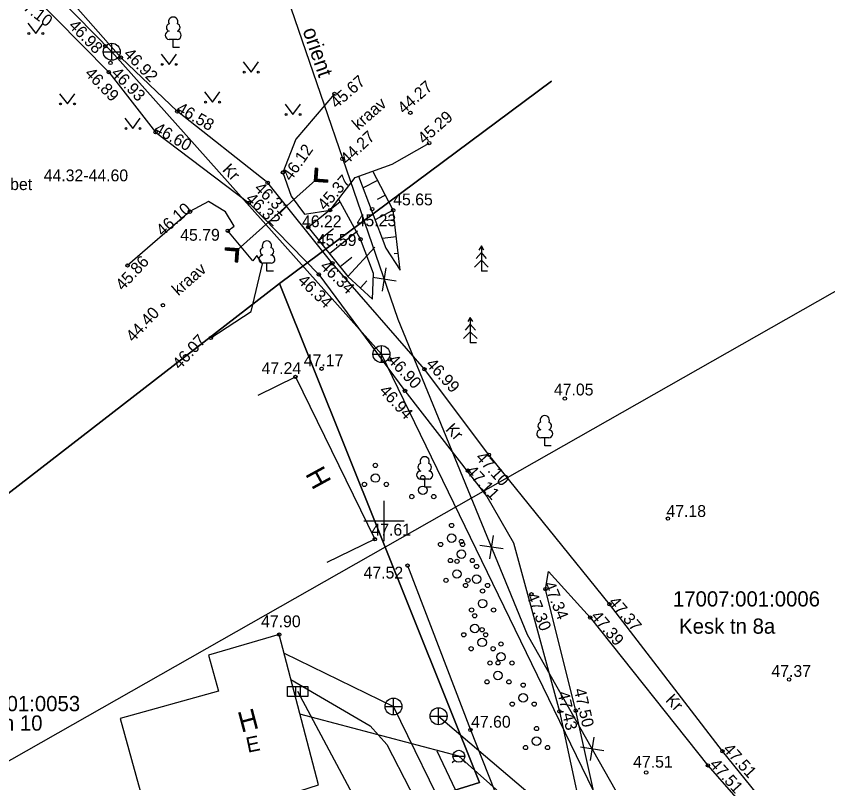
# Model space of a CAD drawing. Extents: x 641385 to 641893, y 6455477 to 6456239.
# Drawn here: x 641578.24 to 641626.26, y 6456034.51 to 6456079.87 of the extents above; entities that cross this region are included whole.
import ezdxf

# ---------------------------------------------------------------- set-up
doc = ezdxf.new("R2010")
doc.units = 0
for name, color, linetype in [('AED', 7, 'Continuous'), ('HALJASTUS', 7, 'Continuous'), ('HOONE', 7, 'Continuous'), ('KKAEV', 7, 'Continuous'), ('KORGUS', 7, 'Continuous'), ('KTRASS', 7, 'Continuous'), ('MPKAABEL', 7, 'Continuous'), ('PIIR', 7, 'Continuous'), ('POST', 7, 'Continuous'), ('PUU', 7, 'Continuous'), ('RELJEEF', 7, 'Continuous'), ('SITRASS', 7, 'Continuous'), ('TEE', 7, 'Continuous'), ('TRUUP', 7, 'Continuous'), ('VEEKOGU', 7, 'Continuous'), ('VKAEV', 7, 'Continuous'), ('VORK', 7, 'Continuous'), ('VORMISTUS', 7, 'Continuous'), ('VTRASS', 7, 'Continuous')]:
    doc.layers.add(name, color=color, linetype=linetype)

msp = doc.modelspace()

# ---------------------------------------------------------------- linework, layer by layer
at = {"layer": 'AED'}
msp.add_lwpolyline([(641601.394, 6456047.361), (641605.111, 6456037.634), (641607.961, 6456030.462), (641612.05, 6456020.642), (641616.085, 6456010.987), (641619.055, 6456003.783), (641618.993, 6456002.267)], dxfattribs=at)
at = {"layer": 'HALJASTUS'}
for p, q in [((641578.927, 6456079.45), (641579.39, 6456078.844)), ((641579.39, 6456078.844), (641579.836, 6456079.45)), ((641586.818, 6456077.628), (641587.281, 6456077.021)), ((641587.281, 6456077.021), (641587.727, 6456077.628)), ((641591.67, 6456077.161), (641592.133, 6456076.555)), ((641592.133, 6456076.555), (641592.579, 6456077.161)), ((641589.384, 6456075.388), (641589.847, 6456074.781)), ((641589.847, 6456074.781), (641590.293, 6456075.388)), ((641580.8, 6456075.283), (641581.263, 6456074.676)), ((641581.263, 6456074.676), (641581.709, 6456075.283)), ((641594.143, 6456074.664), (641594.606, 6456074.058)), ((641594.606, 6456074.058), (641595.052, 6456074.664)), ((641584.672, 6456073.836), (641585.135, 6456073.229)), ((641585.135, 6456073.229), (641585.581, 6456073.836))]:
    msp.add_line(p, q, dxfattribs=at)
for centre in [(641578.989, 6456078.844), (641579.818, 6456078.844), (641586.88, 6456077.021), (641587.709, 6456077.021), (641591.732, 6456076.555), (641592.561, 6456076.555), (641580.862, 6456074.676), (641581.691, 6456074.676), (641589.446, 6456074.781), (641590.275, 6456074.781), (641594.205, 6456074.058), (641595.034, 6456074.058), (641584.734, 6456073.229), (641585.563, 6456073.229)]:
    msp.add_circle(centre, 0.055, dxfattribs=at)
at = {"layer": 'HOONE'}
for points in [[(641592.559, 6456057.449), (641594.761, 6456058.525), (641599.463, 6456048.914), (641596.624, 6456047.534)], [(641590.729, 6456032.638), (641596.129, 6456034.381), (641593.801, 6456043.277), (641589.614, 6456042.065)], [(641589.614, 6456042.065), (641590.209, 6456039.923), (641584.383, 6456038.305), (641587.018, 6456028.817), (641591.448, 6456030.047), (641590.729, 6456032.638)]]:
    msp.add_lwpolyline(points, dxfattribs=at)
at = {"layer": 'KKAEV'}
for p, q in [((641583.892, 6456077.266), (641583.892, 6456078.266)), ((641583.392, 6456077.766), (641584.392, 6456077.766)), ((641599.849, 6456059.374), (641599.849, 6456060.374)), ((641599.349, 6456059.874), (641600.349, 6456059.874)), ((641600.56, 6456038.522), (641600.56, 6456039.522)), ((641600.06, 6456039.022), (641601.06, 6456039.022)), ((641603.231, 6456037.944), (641603.231, 6456038.944)), ((641602.731, 6456038.444), (641603.731, 6456038.444))]:
    msp.add_line(p, q, dxfattribs=at)
for centre in [(641583.892, 6456077.766), (641599.849, 6456059.874), (641600.56, 6456039.022), (641603.231, 6456038.444)]:
    msp.add_circle(centre, 0.5, dxfattribs=at)
at = {"layer": 'KORGUS'}
for centre in [(641583.505, 6456078.095), (641584.432, 6456077.424), (641583.818, 6456077.107), (641583.711, 6456076.564), (641597.072, 6456075.273), (641587.772, 6456074.227), (641601.56, 6456074.155), (641586.487, 6456073.007), (641602.674, 6456072.365), (641597.538, 6456071.43), (641594.017, 6456070.625), (641593.117, 6456070.01), (641591.996, 6456068.829), (641588.521, 6456068.304), (641596.81, 6456068.394), (641599.3, 6456068.458), (641600.55, 6456068.384), (641590.753, 6456067.176), (641595.519, 6456067.389), (641598.617, 6456066.668), (641596.942, 6456065.246), (641584.826, 6456065.119), (641596.136, 6456064.59), (641586.917, 6456062.767), (641589.758, 6456060.831), (641600.344, 6456059.563), (641596.306, 6456059.01), (641602.393, 6456058.979), (641594.761, 6456058.525), (641601.243, 6456057.698), (641610.7, 6456057.239), (641606.208, 6456053.919), (641604.972, 6456052.975), (641616.802, 6456050.138), (641599.463, 6456048.914), (641601.394, 6456047.361), (641609.558, 6456045.966), (641608.725, 6456045.661), (641613.34, 6456045.07), (641612.204, 6456044.279), (641593.801, 6456043.277), (641623.972, 6456040.617), (641611.347, 6456038.772), (641610.383, 6456038.729), (641605.111, 6456037.634), (641620.023, 6456036.368), (641619.169, 6456035.53), (641615.515, 6456035.112)]:
    msp.add_circle(centre, 0.1, dxfattribs=at)
at = {"layer": 'KTRASS'}
for p, q in [((641583.892, 6456077.766), (641556.13, 6456106.123)), ((641599.849, 6456059.874), (641583.892, 6456077.766)), ((641615.184, 6456028.294), (641599.849, 6456059.874)), ((641594.089, 6456042.174), (641600.56, 6456039.022)), ((641603.231, 6456038.444), (641615.184, 6456028.294))]:
    msp.add_line(p, q, dxfattribs=at)
msp.add_lwpolyline([(641620.58, 6455993.834), (641605.888, 6456027.592), (641603.973, 6456032.037), (641600.56, 6456039.022)], dxfattribs=at)
at = {"layer": 'MPKAABEL'}
msp.add_lwpolyline([(641597.596, 6456025.649), (641598.456, 6456033.261), (641594.897, 6456039.902)], dxfattribs=at)
at = {"layer": 'PIIR'}
for p, q in [((641609.915, 6456076.03), (641593.82, 6456064.06)), ((641593.82, 6456064.06), (641609.915, 6456076.03)), ((641562.74, 6456039.99), (641593.82, 6456064.06)), ((641593.82, 6456064.06), (641562.74, 6456039.99)), ((641593.82, 6456064.06), (641605.65, 6456034.53)), ((641605.65, 6456034.53), (641593.82, 6456064.06)), ((641605.65, 6456034.53), (641600.88, 6456033.04)), ((641600.88, 6456033.04), (641605.65, 6456034.53))]:
    msp.add_line(p, q, dxfattribs=at)
at = {"layer": 'POST'}
for p, q in [((641594.761, 6456040.2), (641594.761, 6456039.604)), ((641595.033, 6456040.2), (641595.033, 6456039.604))]:
    msp.add_line(p, q, dxfattribs=at)
msp.add_lwpolyline([(641594.3, 6456040.2), (641595.494, 6456040.2), (641595.494, 6456039.604), (641594.3, 6456039.604)], close=True, dxfattribs=at)
at = {"layer": 'PUU'}
for p, q in [((641587.768, 6456078.501), (641587.288, 6456078.501)), ((641587.528, 6456078.026), (641587.528, 6456078.501)), ((641587.908, 6456078.026), (641587.528, 6456078.026)), ((641605.763, 6456066.278), (641605.613, 6456066.028)), ((641605.913, 6456066.028), (641605.763, 6456066.278)), ((641605.763, 6456066.278), (641605.763, 6456064.778)), ((641605.763, 6456065.878), (641605.463, 6456065.528)), ((641606.063, 6456065.528), (641605.763, 6456065.878)), ((641605.763, 6456065.428), (641605.363, 6456065.028)), ((641606.163, 6456065.028), (641605.763, 6456065.428)), ((641593.314, 6456065.252), (641592.834, 6456065.252)), ((641593.074, 6456064.777), (641593.074, 6456065.252)), ((641593.454, 6456064.777), (641593.074, 6456064.777)), ((641606.123, 6456064.778), (641605.763, 6456064.778)), ((641605.107, 6456062.044), (641604.957, 6456061.794)), ((641605.257, 6456061.794), (641605.107, 6456062.044)), ((641605.107, 6456062.044), (641605.107, 6456060.544)), ((641605.107, 6456061.644), (641604.807, 6456061.294)), ((641605.407, 6456061.294), (641605.107, 6456061.644)), ((641605.107, 6456061.194), (641604.707, 6456060.794)), ((641605.507, 6456060.794), (641605.107, 6456061.194)), ((641605.467, 6456060.544), (641605.107, 6456060.544)), ((641609.751, 6456054.924), (641609.271, 6456054.924)), ((641609.511, 6456054.449), (641609.511, 6456054.924)), ((641609.891, 6456054.449), (641609.511, 6456054.449)), ((641602.648, 6456052.481), (641602.168, 6456052.481)), ((641602.408, 6456052.006), (641602.408, 6456052.481)), ((641602.788, 6456052.006), (641602.408, 6456052.006))]:
    msp.add_line(p, q, dxfattribs=at)
for centre, radius in [((641599.49, 6456053.288), 0.125), ((641599.49, 6456052.538), 0.25), ((641602.295, 6456052.568), 0.125), ((641598.84, 6456052.163), 0.125), ((641600.14, 6456052.163), 0.125), ((641602.295, 6456051.818), 0.25), ((641601.645, 6456051.443), 0.125), ((641602.945, 6456051.443), 0.125), ((641603.999, 6456049.733), 0.125), ((641603.999, 6456048.983), 0.25), ((641603.349, 6456048.608), 0.125), ((641604.58, 6456048.784), 0.125), ((641604.649, 6456048.608), 0.125), ((641604.58, 6456048.034), 0.25), ((641603.93, 6456047.659), 0.125), ((641604.317, 6456047.611), 0.125), ((641605.23, 6456047.659), 0.125), ((641604.317, 6456046.861), 0.25), ((641605.478, 6456047.306), 0.125), ((641603.667, 6456046.486), 0.125), ((641604.967, 6456046.486), 0.125), ((641605.478, 6456046.556), 0.25), ((641604.828, 6456046.181), 0.125), ((641606.128, 6456046.181), 0.125), ((641605.834, 6456045.857), 0.125), ((641605.834, 6456045.107), 0.25), ((641605.184, 6456044.732), 0.125), ((641606.484, 6456044.732), 0.125), ((641605.368, 6456044.386), 0.125), ((641605.368, 6456043.636), 0.25), ((641605.808, 6456043.563), 0.125), ((641604.718, 6456043.261), 0.125), ((641606.018, 6456043.261), 0.125), ((641605.808, 6456042.813), 0.25), ((641606.924, 6456042.716), 0.125), ((641605.158, 6456042.438), 0.125), ((641606.458, 6456042.438), 0.125), ((641606.924, 6456041.966), 0.25), ((641606.274, 6456041.591), 0.125), ((641606.743, 6456041.603), 0.125), ((641607.574, 6456041.591), 0.125), ((641606.743, 6456040.853), 0.25), ((641606.093, 6456040.478), 0.125), ((641607.393, 6456040.478), 0.125), ((641608.238, 6456040.284), 0.125), ((641608.238, 6456039.534), 0.25), ((641607.588, 6456039.159), 0.125), ((641608.888, 6456039.159), 0.125), ((641609.026, 6456037.716), 0.125), ((641609.026, 6456036.966), 0.25), ((641608.376, 6456036.591), 0.125), ((641609.676, 6456036.591), 0.125)]:
    msp.add_circle(centre, radius, dxfattribs=at)
for centre, radius, start, end in [((641587.528, 6456079.546), 0.277, 332.5799, 207.4201), ((641587.358, 6456079.199), 0.233, 109.0217, 253.1415), ((641587.699, 6456079.199), 0.233, 286.8508, 70.9859), ((641587.291, 6456078.739), 0.238, 90.0016, 269.3953), ((641587.766, 6456078.739), 0.238, 270.6047, 89.9984), ((641593.074, 6456066.297), 0.277, 332.5799, 207.4201), ((641592.904, 6456065.95), 0.233, 109.0217, 253.1415), ((641593.244, 6456065.95), 0.233, 286.8508, 70.9859), ((641592.837, 6456065.49), 0.238, 90.0016, 269.3953), ((641593.312, 6456065.49), 0.238, 270.6047, 89.9984), ((641609.511, 6456055.969), 0.277, 332.5799, 207.4201), ((641609.341, 6456055.622), 0.233, 109.0217, 253.1415), ((641609.681, 6456055.622), 0.233, 286.8508, 70.9859), ((641609.273, 6456055.162), 0.238, 90.0016, 269.3953), ((641609.748, 6456055.162), 0.238, 270.6047, 89.9984), ((641602.408, 6456053.526), 0.277, 332.5799, 207.4201), ((641602.238, 6456053.179), 0.233, 109.0217, 253.1415), ((641602.578, 6456053.179), 0.233, 286.8508, 70.9859), ((641602.17, 6456052.718), 0.238, 90.0016, 269.3953), ((641602.645, 6456052.718), 0.238, 270.6047, 89.9984)]:
    msp.add_arc(centre, radius, start, end, dxfattribs=at)
at = {"layer": 'RELJEEF'}
for p, q in [((641599.622, 6456070.155), (641598.764, 6456069.706)), ((641600.086, 6456069.27), (641599.603, 6456069.017)), ((641595.519, 6456067.389), (641597.4, 6456068.899)), ((641600.55, 6456068.384), (641599.477, 6456067.822)), ((641600.617, 6456067.816), (641600.072, 6456067.752)), ((641596.145, 6456066.609), (641597.016, 6456067.308)), ((641596.771, 6456065.829), (641598.429, 6456067.16)), ((641600.733, 6456066.823), (641599.892, 6456066.724)), ((641597.865, 6456064.466), (641599.451, 6456066.194)), ((641600.85, 6456065.829), (641600.601, 6456065.8)), ((641597.397, 6456065.049), (641598.1, 6456065.613)), ((641598.602, 6456063.79), (641598.992, 6456064.215))]:
    msp.add_line(p, q, dxfattribs=at)
for points in [[(641600.966, 6456064.836), (641600.55, 6456068.384), (641599.335, 6456070.704)], [(641598.501, 6456070.402), (641600.115, 6456066.134), (641600.966, 6456064.836)], [(641599.315, 6456063.134), (641599.383, 6456064.652), (641598.617, 6456066.668), (641597.316, 6456069.053)], [(641595.519, 6456067.389), (641597.865, 6456064.466), (641599.315, 6456063.134)]]:
    msp.add_lwpolyline(points, dxfattribs=at)
at = {"layer": 'SITRASS'}
msp.add_lwpolyline([(641594.496, 6456040.622), (641599.18, 6456037.88), (641600.17, 6456036.77), (641605.61, 6456026.2)], dxfattribs=at)
at = {"layer": 'TEE'}
for points in [[(641638.934, 6456011.429), (641636.012, 6456015.913), (641633.216, 6456020.589), (641627.142, 6456027.572), (641620.023, 6456036.368), (641613.34, 6456045.07), (641606.208, 6456053.919), (641602.393, 6456058.979), (641596.942, 6456065.246), (641593.117, 6456070.01), (641587.772, 6456074.227), (641584.432, 6456077.424), (641580.115, 6456082.341)], [(641578.992, 6456081.376), (641583.711, 6456076.564), (641586.487, 6456073.007), (641591.996, 6456068.829), (641596.136, 6456064.59), (641601.243, 6456057.698), (641606.084, 6456051.449), (641607.66, 6456048.696), (641610.383, 6456038.729), (641612.329, 6456029.658), (641612.997, 6456025.252), (641614.178, 6456025.611), (641613.353, 6456029.761), (641611.347, 6456038.772), (641609.558, 6456045.966), (641609.732, 6456047.01), (641612.204, 6456044.279), (641619.169, 6456035.53), (641626.571, 6456027.062), (641632.597, 6456019.856), (641637.378, 6456010.826)]]:
    msp.add_lwpolyline(points, dxfattribs=at)
at = {"layer": 'TRUUP'}
for p, q in [((641595.929, 6456070.875), (641595.874, 6456070.099)), ((641596.052, 6456070.59), (641595.889, 6456070.318)), ((641596.056, 6456070.645), (641595.893, 6456070.373)), ((641596.06, 6456070.7), (641595.897, 6456070.429)), ((641596.064, 6456070.756), (641595.901, 6456070.484)), ((641596.068, 6456070.811), (641595.905, 6456070.54)), ((641596.07, 6456070.865), (641595.909, 6456070.595)), ((641596.043, 6456070.867), (641595.913, 6456070.65)), ((641596.015, 6456070.869), (641595.917, 6456070.706)), ((641595.987, 6456070.871), (641595.921, 6456070.761)), ((641595.959, 6456070.873), (641595.925, 6456070.817)), ((641596.071, 6456070.865), (641595.929, 6456070.875)), ((641596, 6456070.87), (641595.95, 6456070.164)), ((641596.071, 6456070.865), (641596.026, 6456070.23)), ((641595.95, 6456070.164), (641591.327, 6456066.04)), ((641595.874, 6456070.099), (641596.65, 6456070.043)), ((641596.036, 6456070.368), (641595.875, 6456070.098)), ((641596.04, 6456070.423), (641595.878, 6456070.152)), ((641596.044, 6456070.479), (641595.882, 6456070.207)), ((641596.048, 6456070.534), (641595.886, 6456070.263)), ((641596.032, 6456070.313), (641595.903, 6456070.096)), ((641596.028, 6456070.257), (641595.931, 6456070.094)), ((641595.95, 6456070.164), (641596.655, 6456070.114)), ((641596.04, 6456070.229), (641595.959, 6456070.092)), ((641596.068, 6456070.227), (641595.987, 6456070.09)), ((641596.096, 6456070.225), (641596.014, 6456070.088)), ((641596.026, 6456070.23), (641596.66, 6456070.185)), ((641596.124, 6456070.223), (641596.042, 6456070.086)), ((641596.152, 6456070.221), (641596.07, 6456070.084)), ((641596.18, 6456070.219), (641596.098, 6456070.082)), ((641596.208, 6456070.217), (641596.126, 6456070.08)), ((641596.236, 6456070.215), (641596.154, 6456070.078)), ((641596.264, 6456070.213), (641596.182, 6456070.076)), ((641596.292, 6456070.211), (641596.21, 6456070.074)), ((641596.32, 6456070.209), (641596.238, 6456070.072)), ((641596.348, 6456070.207), (641596.266, 6456070.07)), ((641596.375, 6456070.205), (641596.294, 6456070.068)), ((641596.403, 6456070.203), (641596.322, 6456070.066)), ((641596.431, 6456070.201), (641596.35, 6456070.064)), ((641596.459, 6456070.199), (641596.377, 6456070.062)), ((641596.487, 6456070.197), (641596.405, 6456070.06)), ((641596.515, 6456070.195), (641596.433, 6456070.058)), ((641596.543, 6456070.193), (641596.461, 6456070.056)), ((641596.571, 6456070.191), (641596.489, 6456070.054)), ((641596.599, 6456070.189), (641596.517, 6456070.052)), ((641596.627, 6456070.187), (641596.545, 6456070.05)), ((641596.655, 6456070.185), (641596.573, 6456070.048)), ((641596.657, 6456070.14), (641596.601, 6456070.046)), ((641596.653, 6456070.085), (641596.629, 6456070.044)), ((641596.66, 6456070.185), (641596.65, 6456070.043)), ((641590.616, 6456066.02), (641590.626, 6456066.162)), ((641591.251, 6456065.974), (641590.616, 6456066.02)), ((641590.619, 6456066.064), (641590.676, 6456066.158)), ((641591.327, 6456066.04), (641590.621, 6456066.091)), ((641590.622, 6456066.019), (641590.704, 6456066.156)), ((641590.623, 6456066.119), (641590.648, 6456066.16)), ((641591.403, 6456066.106), (641590.626, 6456066.162)), ((641590.65, 6456066.017), (641590.732, 6456066.154)), ((641590.678, 6456066.015), (641590.759, 6456066.152)), ((641590.706, 6456066.013), (641590.787, 6456066.15)), ((641590.734, 6456066.011), (641590.815, 6456066.148)), ((641590.761, 6456066.009), (641590.843, 6456066.146)), ((641590.789, 6456066.007), (641590.871, 6456066.144)), ((641590.817, 6456066.005), (641590.899, 6456066.142)), ((641590.845, 6456066.003), (641590.927, 6456066.14)), ((641590.873, 6456066.001), (641590.955, 6456066.138)), ((641590.901, 6456065.999), (641590.983, 6456066.136)), ((641590.929, 6456065.997), (641591.011, 6456066.134)), ((641590.957, 6456065.995), (641591.039, 6456066.132)), ((641590.985, 6456065.993), (641591.067, 6456066.13)), ((641591.013, 6456065.991), (641591.095, 6456066.128)), ((641591.041, 6456065.989), (641591.122, 6456066.126)), ((641591.069, 6456065.987), (641591.15, 6456066.124)), ((641591.097, 6456065.985), (641591.178, 6456066.122)), ((641591.124, 6456065.983), (641591.206, 6456066.12)), ((641591.152, 6456065.981), (641591.234, 6456066.118)), ((641591.18, 6456065.979), (641591.262, 6456066.116)), ((641591.205, 6456065.34), (641591.251, 6456065.974)), ((641591.208, 6456065.977), (641591.29, 6456066.114)), ((641591.217, 6456065.504), (641591.379, 6456065.776)), ((641591.221, 6456065.559), (641591.383, 6456065.831)), ((641591.225, 6456065.615), (641591.387, 6456065.886)), ((641591.229, 6456065.67), (641591.391, 6456065.942)), ((641591.233, 6456065.726), (641591.395, 6456065.997)), ((641591.236, 6456065.975), (641591.318, 6456066.112)), ((641591.237, 6456065.781), (641591.399, 6456066.053)), ((641591.241, 6456065.837), (641591.402, 6456066.106)), ((641591.245, 6456065.892), (641591.374, 6456066.108)), ((641591.249, 6456065.947), (641591.346, 6456066.11)), ((641591.276, 6456065.335), (641591.327, 6456066.04)), ((641591.347, 6456065.33), (641591.403, 6456066.106)), ((641591.205, 6456065.34), (641591.347, 6456065.33)), ((641591.206, 6456065.34), (641591.367, 6456065.609)), ((641591.209, 6456065.393), (641591.371, 6456065.665)), ((641591.213, 6456065.449), (641591.375, 6456065.72)), ((641591.234, 6456065.338), (641591.363, 6456065.554)), ((641591.262, 6456065.336), (641591.359, 6456065.499)), ((641591.29, 6456065.334), (641591.355, 6456065.443)), ((641591.318, 6456065.332), (641591.351, 6456065.388))]:
    msp.add_line(p, q, dxfattribs=at)
at = {"layer": 'VEEKOGU'}
for points in [[(641597.072, 6456075.273), (641594.793, 6456072.597), (641594.017, 6456070.625), (641594.514, 6456069.224), (641595.295, 6456068.155), (641596.81, 6456068.394), (641598.294, 6456070.327), (641600.492, 6456071.123), (641602.674, 6456072.365)], [(641589.758, 6456060.831), (641592.146, 6456062.389), (641592.813, 6456065.224), (641592.471, 6456065.713), (641592.24, 6456065.389), (641590.753, 6456067.176), (641591.13, 6456067.449), (641590.631, 6456068.285), (641589.614, 6456068.906), (641588.521, 6456068.304), (641584.826, 6456065.119)]]:
    msp.add_lwpolyline(points, dxfattribs=at)
at = {"layer": 'VKAEV'}
for p, q in [((641604.079, 6456036.077), (641604.779, 6456036.077)), ((641604.182, 6456035.83), (641604.042, 6456035.69)), ((641604.677, 6456035.83), (641604.816, 6456035.69))]:
    msp.add_line(p, q, dxfattribs=at)
msp.add_circle((641604.429, 6456036.077), 0.35, dxfattribs=at)
at = {"layer": 'VORK'}
for p, q in [((641600, 6456051.2), (641600, 6456048.8)), ((641598.8, 6456050), (641601.2, 6456050))]:
    msp.add_line(p, q, dxfattribs=at)
at = {"layer": 'VORMISTUS'}
msp.add_lwpolyline([(641515.346, 6456000.314), (641419, 6456169.85), (641540.718, 6456239.022), (641637.064, 6456069.486), (641515.346, 6456000.314)], dxfattribs=at)
at = {"layer": 'VTRASS'}
for p, q in [((641599.915, 6456063.606), (641600.132, 6456064.989)), ((641600.715, 6456064.189), (641599.332, 6456064.405)), ((641606.255, 6456047.758), (641606.471, 6456049.141)), ((641607.054, 6456048.341), (641605.671, 6456048.557)), ((641620.956, 6456021.327), (641608.49, 6456043.26)), ((641612.218, 6456035.818), (641612.435, 6456037.202)), ((641613.018, 6456036.402), (641611.635, 6456036.618))]:
    msp.add_line(p, q, dxfattribs=at)
for points in [[(641608.49, 6456043.26), (641600.842, 6456061.915), (641593.198, 6456084.161)], [(641620.956, 6456021.327), (641604.429, 6456036.077), (641595.025, 6456038.557)], [(641631.483, 6455998.748), (641622.543, 6455995.251), (641622.075, 6455996.441), (641603.141, 6456036.381)]]:
    msp.add_lwpolyline(points, dxfattribs=at)

# ---------------------------------------------------------------- texts
at = {"layer": 'HOONE'}
for s, height, rotation, p in [('H', 1.2, 298.6742, (641595.315, 6456052.785)), ('H', 1.2, 14.7679, (641591.549, 6456037.465)), ('E', 0.9, 11.7535, (641591.941, 6456036.279))]:
    msp.add_text(s, height=height, rotation=rotation, dxfattribs=at).set_placement(p)
at = {"layer": 'KORGUS'}
for s, rotation, p in [(' 47.10', 322.9304, (641577.975, 6456080.77)), (' 46.98', 314.2624, (641581.113, 6456079.452)), (' 46.92', 314.2624, (641584.371, 6456077.774)), (' 46.89', 314.2624, (641582.071, 6456076.623)), (' 46.93', 314.2624, (641583.63, 6456076.636)), (' 45.67', 41.096, (641596.995, 6456074.199)), (' 44.27', 41.096, (641600.977, 6456073.879)), (' 46.58', 330.0667, (641587.431, 6456074.357)), (' 45.29', 41.096, (641602.17, 6456072.091)), (' 46.60', 330.0667, (641586.103, 6456073.158)), (' 44.27', 43.086, (641597.623, 6456070.87)), (' 46.12', 54.8419, (641594.345, 6456069.859)), (' 45.37', 48.6919, (641596.344, 6456068.14)), (' 46.31', 316.491, (641592.092, 6456069.804)), (' 46.32', 316.491, (641591.582, 6456069.179)), (' 46.10', 41.7041, (641586.702, 6456066.639)), (' 45.86', 47.1076, (641584.373, 6456063.395)), (' 46.34', 315.8104, (641595.981, 6456065.188)), (' 46.34', 315.8104, (641594.666, 6456064.35)), (' 44.40', 47.1076, (641584.987, 6456060.354)), (' 46.07', 47.1076, (641587.739, 6456058.727)), (' 46.90', 312.7033, (641600.001, 6456059.67)), (' 46.99', 312.7033, (641602.266, 6456059.437)), (' 46.94', 312.7033, (641599.501, 6456057.86)), (' 47.10', 312.6311, (641605.205, 6456053.913)), (' 47.11', 312.6311, (641604.63, 6456053.107)), (' 47.34', 291.8132, (641609.333, 6456046.502)), (' 47.30', 291.8132, (641608.311, 6456045.837)), (' 47.37', 310.2654, (641613.085, 6456045.375)), (' 47.39', 310.2654, (641612.04, 6456044.531)), (' 47.43', 283.0222, (641610.199, 6456040.092)), (' 47.50', 283.0222, (641611.174, 6456040.273)), (' 47.51', 312.0442, (641619.847, 6456036.654)), (' 47.51', 312.0442, (641619.049, 6456035.75))]:
    msp.add_text(s, height=0.7, rotation=rotation, dxfattribs=at).set_placement(p)
for s, p in [(' 45.65', (641600.285, 6456068.677)), (' 45.23', (641598.121, 6456067.439)), (' 46.22', (641594.887, 6456067.385)), (' 45.79', (641587.682, 6456066.583)), (' 45.59', (641595.768, 6456066.273)), (' 47.17', (641594.994, 6456059.155)), (' 47.24', (641592.497, 6456058.693)), (' 47.05', (641609.794, 6456057.429)), (' 47.18', (641616.453, 6456050.237)), (' 47.61', (641598.995, 6456049.13)), (' 47.52', (641598.532, 6456046.593)), (' 47.90', (641592.466, 6456043.71)), (' 47.37', (641622.664, 6456040.773)), (' 47.60', (641604.893, 6456037.765)), (' 47.51', (641614.482, 6456035.398))]:
    msp.add_text(s, height=0.7, dxfattribs=at).set_placement(p)
at = {"layer": 'PIIR'}
for s, p in [('17007:001:0006', (641617.097, 6456044.937)), ('Kesk tn 8a', (641617.463, 6456043.326)), ('17007:001:0053', (641573.317, 6456038.742)), ('Kesk tn 10', (641574.107, 6456037.592))]:
    msp.add_text(s, height=0.9, dxfattribs=at).set_placement(p)
at = {"layer": 'TEE'}
for p in [(641590.393, 6456070.744), (641603.602, 6456055.386), (641616.616, 6456039.361)]:
    msp.add_text('Kr', height=0.7, rotation=313.4611, dxfattribs=at).set_placement(p)
at = {"layer": 'TRUUP'}
for s, p in [('44.32-44.60', (641579.864, 6456070.1)), ('1000 bet', (641575.537, 6456069.581))]:
    msp.add_text(s, height=0.7, dxfattribs=at).set_placement(p)
at = {"layer": 'VEEKOGU'}
for p in [(641598.487, 6456073.089), (641587.829, 6456063.296)]:
    msp.add_text('kraav', height=0.7, rotation=41.3038, dxfattribs=at).set_placement(p)
at = {"layer": 'VTRASS'}
msp.add_text('orient', height=0.9, rotation=289.0829, dxfattribs=at).set_placement((641595.172, 6456079.033))

doc.saveas('drawing.dxf')
